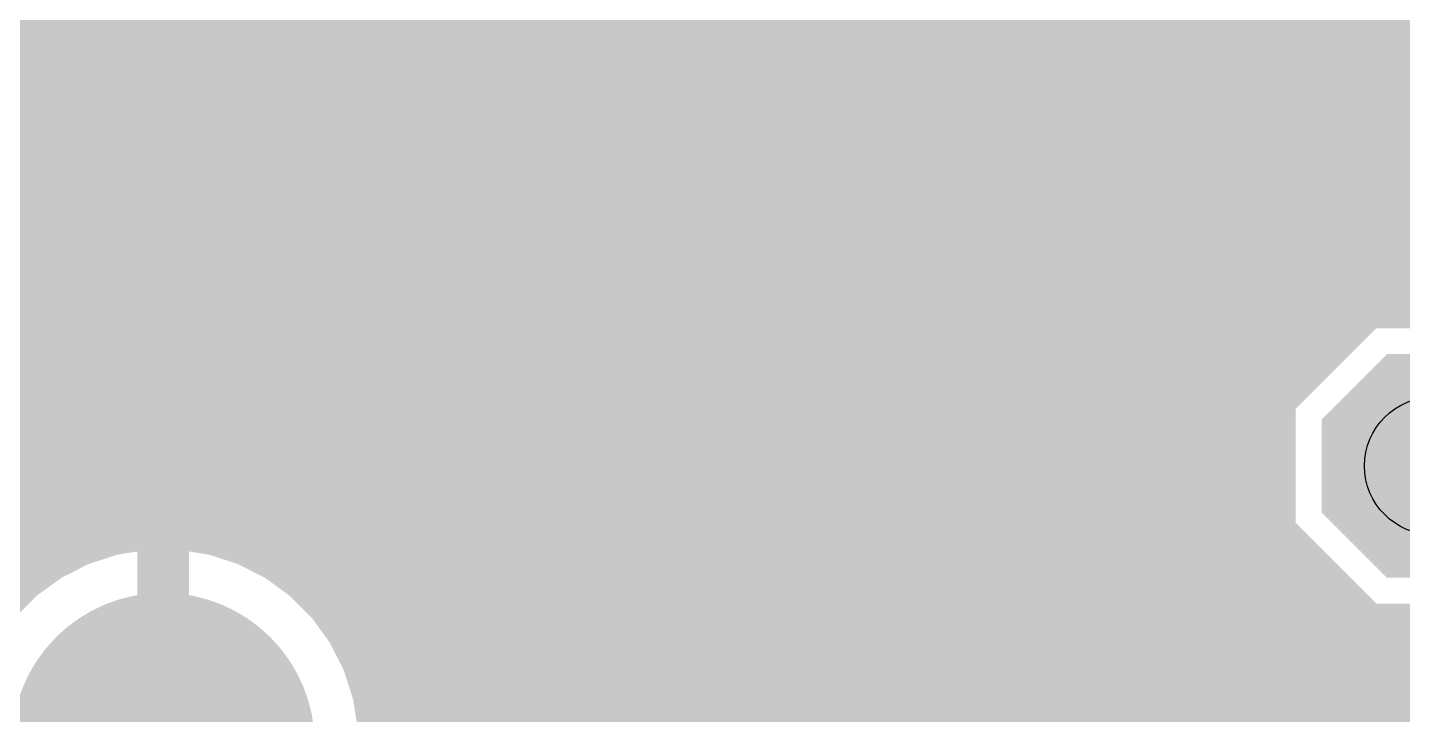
# Model space of a CAD drawing. Extents: x -0.1 to 57, y -0.1 to 41.
# Drawn here: x 37.7 to 45.82, y 5.25 to 9.31 of the extents above; entities that cross this region are included whole.
import ezdxf

# ---------------------------------------------------------------- set-up
doc = ezdxf.new("R2010")
doc.units = 0
for name, color, linetype in [('16', 175, 'CONTINUOUS'), ('17', 82, 'CONTINUOUS'), ('21', 253, 'CONTINUOUS'), ('44', 253, 'CONTINUOUS')]:
    doc.layers.add(name, color=color, linetype=linetype)

# ---------------------------------------------------------------- blocks, each defined once
blk = doc.blocks.new('OCTAGONP')
at = {"const_width": 0.5}
blk.add_lwpolyline([(-0.25, -0.1036), (-0.25, 0.1036), (-0.1036, 0.25), (0.1036, 0.25), (0.25, 0.1036), (0.25, -0.1036), (0.1036, -0.25), (-0.1036, -0.25), (-0.25, -0.1036), (-0.25, 0.1036)], dxfattribs=at)
blk = doc.blocks.new('LONGP100')
at = {"const_width": 1}
blk.add_lwpolyline([(-0.5, 0), (0.5, 0)], dxfattribs=at)
at = {"const_width": 0.5}
for points in [[(-0.5, 0.25, 1), (-0.5, -0.25)], [(0.5, -0.25, 1), (0.5, 0.25)]]:
    blk.add_lwpolyline(points, format="xyb", dxfattribs=at)

msp = doc.modelspace()

# ---------------------------------------------------------------- linework, layer by layer
at = {"layer": '16', "const_width": 0.1524}
for points in [[(27.8048, 9.2964), (47.3456, 9.2964)], [(27.8048, 9.144), (47.3456, 9.144)], [(27.8048, 8.9916), (47.3456, 8.9916)], [(27.8048, 8.8392), (47.3456, 8.8392)], [(27.8048, 8.6868), (47.3456, 8.6868)], [(27.8048, 8.5344), (47.3456, 8.5344)], [(27.8048, 8.382), (47.2304, 8.382)], [(27.8048, 8.2296), (47.078, 8.2296)], [(27.8048, 8.0772), (46.9256, 8.0772)], [(27.8048, 7.9248), (46.7732, 7.9248)], [(27.8048, 7.7724), (46.6208, 7.7724)], [(27.8048, 7.62), (46.4684, 7.62)], [(45.6318, 7.6096), (45.111, 7.0888)], [(46.3682, 7.6096), (45.6318, 7.6096)], [(27.8048, 7.4676), (45.4898, 7.4676)], [(27.8048, 7.3152), (45.3374, 7.3152)], [(27.8048, 7.1628), (45.185, 7.1628)], [(45.111, 7.0888), (45.111, 6.3524)], [(27.8048, 7.0104), (45.111, 7.0104)], [(27.8048, 6.858), (45.111, 6.858)], [(27.8376, 6.7056), (45.111, 6.7056)], [(27.99, 6.5532), (45.111, 6.5532)], [(28.1424, 6.4008), (45.111, 6.4008)], [(45.111, 6.3524), (45.6318, 5.8316)], [(38.213, 6.2713), (38.0296, 6.2117)], [(38.4035, 6.3015), (38.213, 6.2713)], [(38.4238, 6.3015), (38.4035, 6.3015)], [(38.4238, 4.2568), (38.4238, 6.3015)], [(38.5965, 6.3015), (38.5762, 6.3015)], [(38.5762, 6.3015), (38.5762, 4.2568)], [(38.787, 6.2713), (38.5965, 6.3015)], [(38.9704, 6.2117), (38.787, 6.2713)], [(28.2948, 6.2484), (38.1425, 6.2484)], [(38.0296, 6.2117), (37.8577, 6.1241)], [(38.4238, 6.2484), (38.5762, 6.2484)], [(38.8575, 6.2484), (45.215, 6.2484)], [(39.1423, 6.1241), (38.9704, 6.2117)], [(33.9744, 6.096), (37.819, 6.096)], [(37.8577, 6.1241), (37.7016, 6.0107)], [(38.4238, 6.096), (38.5762, 6.096)], [(39.2984, 6.0107), (39.1423, 6.1241)], [(39.181, 6.096), (45.3674, 6.096)], [(34.2219, 5.9436), (37.6345, 5.9436)], [(37.7016, 6.0107), (37.5652, 5.8743)], [(38.4238, 5.9436), (38.5762, 5.9436)], [(39.4348, 5.8743), (39.2984, 6.0107)], [(39.3655, 5.9436), (45.5198, 5.9436)], [(39.5482, 5.7183), (39.4348, 5.8743)], [(38.4238, 5.7912), (38.5762, 5.7912)], [(39.4952, 5.7912), (55.8476, 5.7912)], [(45.6318, 5.8316), (46.3682, 5.8316)], [(39.6358, 5.5464), (39.5482, 5.7183)], [(38.4238, 5.6388), (38.5762, 5.6388)], [(39.5887, 5.6388), (55.8474, 5.6388)], [(39.6954, 5.3629), (39.6358, 5.5464)], [(38.4238, 5.4864), (38.5762, 5.4864)], [(39.6553, 5.4864), (55.8471, 5.4864)], [(38.4238, 5.334), (38.5762, 5.334)], [(39.7255, 5.1724), (39.6954, 5.3629)], [(39.7, 5.334), (55.8469, 5.334)], [(38.4238, 5.1816), (38.5762, 5.1816)], [(39.7241, 5.1816), (55.8466, 5.1816)]]:
    msp.add_lwpolyline(points, dxfattribs=at)
at = {"layer": '16', "const_width": 0.0762}
for points in [[(45.6318, 7.6477, 1), (45.6318, 7.5715)], [(45.6587, 7.5827, 1), (45.6048, 7.6365)], [(45.4898, 7.4295, 1), (45.4898, 7.5057)], [(45.3374, 7.2771, 1), (45.3374, 7.3533)], [(45.185, 7.1247, 1), (45.185, 7.2009)], [(45.1491, 7.0888, 1), (45.0729, 7.0888)], [(45.0841, 7.1158, 1), (45.1379, 7.0619)], [(45.111, 6.9723, 1), (45.111, 7.0485)], [(45.111, 6.8199, 1), (45.111, 6.8961)], [(45.111, 6.6675, 1), (45.111, 6.7437)], [(45.111, 6.5151, 1), (45.111, 6.5913)], [(45.1379, 6.3793, 1), (45.0841, 6.3254)], [(45.111, 6.3627, 1), (45.111, 6.4389)], [(38.2071, 6.3089, 1), (38.219, 6.2337)], [(38.2248, 6.2351, 1), (38.2012, 6.3076)], [(38.4035, 6.3396, 1), (38.4035, 6.2634)], [(38.4619, 6.3015, 1), (38.3857, 6.3015)], [(38.4095, 6.2639, 1), (38.3976, 6.3391)], [(38.4238, 6.2634, 1), (38.4238, 6.3396)], [(38.5762, 6.3396, 1), (38.5762, 6.2634)], [(38.6143, 6.3015, 1), (38.5381, 6.3015)], [(38.6024, 6.3391, 1), (38.5905, 6.2639)], [(38.5965, 6.2634, 1), (38.5965, 6.3396)], [(38.7988, 6.3076, 1), (38.7752, 6.2351)], [(38.781, 6.2337, 1), (38.7929, 6.3089)], [(45.0729, 6.3524, 1), (45.1491, 6.3524)], [(38.0178, 6.2479, 1), (38.0413, 6.1755)], [(38.0468, 6.1778, 1), (38.0123, 6.2457)], [(38.1425, 6.2103, 1), (38.1425, 6.2865)], [(38.4238, 6.2865, 1), (38.4238, 6.2103)], [(38.5762, 6.2103, 1), (38.5762, 6.2865)], [(38.8575, 6.2865, 1), (38.8575, 6.2103)], [(38.9877, 6.2457, 1), (38.9531, 6.1778)], [(38.9587, 6.1755, 1), (38.9822, 6.2479)], [(45.215, 6.2103, 1), (45.215, 6.2865)], [(37.819, 6.0579, 1), (37.819, 6.1341)], [(37.8404, 6.1581, 1), (37.875, 6.0902)], [(37.8801, 6.0933, 1), (37.8353, 6.155)], [(38.4238, 6.1341, 1), (38.4238, 6.0579)], [(38.5762, 6.0579, 1), (38.5762, 6.1341)], [(39.1647, 6.155, 1), (39.1199, 6.0933)], [(39.125, 6.0902, 1), (39.1596, 6.1581)], [(39.181, 6.1341, 1), (39.181, 6.0579)], [(45.3674, 6.0579, 1), (45.3674, 6.1341)], [(37.6345, 5.9055, 1), (37.6345, 5.9817)], [(37.6792, 6.0416, 1), (37.724, 5.9799)], [(37.7285, 5.9838, 1), (37.6747, 6.0377)], [(38.4238, 5.9817, 1), (38.4238, 5.9055)], [(38.5762, 5.9055, 1), (38.5762, 5.9817)], [(39.3253, 6.0377, 1), (39.2714, 5.9838)], [(39.276, 5.9799, 1), (39.3208, 6.0416)], [(39.3655, 5.9817, 1), (39.3655, 5.9055)], [(45.5198, 5.9055, 1), (45.5198, 5.9817)], [(39.4656, 5.8967, 1), (39.404, 5.8519)], [(39.4079, 5.8474, 1), (39.4617, 5.9013)], [(38.4238, 5.8293, 1), (38.4238, 5.7531)], [(38.5762, 5.7531, 1), (38.5762, 5.8293)], [(39.4952, 5.8293, 1), (39.4952, 5.7531)], [(45.6318, 5.8697, 1), (45.6318, 5.7935)], [(45.6048, 5.8047, 1), (45.6587, 5.8585)], [(39.5821, 5.7356, 1), (39.5142, 5.701)], [(39.5174, 5.6959, 1), (39.579, 5.7407)], [(38.4238, 5.6769, 1), (38.4238, 5.6007)], [(38.5762, 5.6007, 1), (38.5762, 5.6769)], [(39.5887, 5.6769, 1), (39.5887, 5.6007)], [(39.672, 5.5582, 1), (39.5995, 5.5346)], [(38.4238, 5.5245, 1), (38.4238, 5.4483)], [(38.5762, 5.4483, 1), (38.5762, 5.5245)], [(39.6018, 5.5291, 1), (39.6697, 5.5637)], [(39.6553, 5.5245, 1), (39.6553, 5.4483)], [(38.4238, 5.3721, 1), (38.4238, 5.2959)], [(38.5762, 5.2959, 1), (38.5762, 5.3721)], [(39.733, 5.3689, 1), (39.6577, 5.357)], [(39.6591, 5.3512, 1), (39.7316, 5.3747)], [(39.7, 5.3721, 1), (39.7, 5.2959)], [(38.4238, 5.2197, 1), (38.4238, 5.1435)], [(38.5762, 5.1435, 1), (38.5762, 5.2197)], [(39.7241, 5.2197, 1), (39.7241, 5.1435)]]:
    msp.add_lwpolyline(points, format="xyb", dxfattribs=at)
at = {"layer": '21'}
for points, const_width in [([(45.0895, 9.1585), (45.407, 9.4125)], 0.127), ([(45.407, 9.4125), (45.407, 8.2695)], 0.127), ([(40.993, 9.1846), (31.011, 9.1846)], 0.1524), ([(40.993, 9.1846), (40.993, 8.9816)], 0.1524), ([(31.011, 8.9816), (40.993, 8.9816)], 0.1524), ([(40.993, 8.9816), (40.993, 2.3776)], 0.1524), ([(45.0895, 8.2695), (45.7245, 8.2695)], 0.127)]:
    msp.add_lwpolyline(points, dxfattribs=dict(at, const_width=const_width))
for points, const_width in [([(41.0311, 9.1846, 1), (40.9549, 9.1846)], 0.0762), ([(40.993, 9.1465, 1), (40.993, 9.2227)], 0.0762), ([(45.0697, 9.1833, 1), (45.1093, 9.1337)], 0.0635), ([(41.0311, 8.9816, 1), (40.9549, 8.9816)], 0.0762), ([(40.9549, 8.9816, 1), (41.0311, 8.9816)], 0.0762), ([(40.993, 8.9435, 1), (40.993, 9.0197)], 0.0762), ([(45.0895, 8.3013, 1), (45.0895, 8.2378)], 0.0635), ([(45.3753, 8.2695, 1), (45.4388, 8.2695)], 0.0635), ([(45.7245, 8.2378, 1), (45.7245, 8.3013)], 0.0635), ([(38.5038, 7.1524, 1), (38.5038, 8.1684, 1), (38.5038, 7.1524)], 0.1524), ([(44.9918, 7.2149, 0.2691), (43.968, 5.4506)], 0.254), ([(45.0233, 7.1598, 1), (44.9603, 7.27)], 0.127), ([(45.0644, 6.6536, 0.2315), (44.476, 5.4506)], 0.1524), ([(45.0878, 6.6235, 1), (45.041, 6.6837)], 0.0762), ([(43.968, 5.4506, 0.2206), (44.6874, 3.8994)], 0.254), ([(44.0315, 5.4506, 1), (43.9045, 5.4506)], 0.127), ([(44.476, 5.4506, 0.2315), (45.0644, 4.2476)], 0.1524), ([(44.5141, 5.4506, 1), (44.4379, 5.4506)], 0.0762), ([(43.9045, 5.4506, 1), (44.0315, 5.4506)], 0.127), ([(44.4379, 5.4506, 1), (44.5141, 5.4506)], 0.0762)]:
    msp.add_lwpolyline(points, format="xyb", dxfattribs=dict(at, const_width=const_width))
at = {"layer": '44'}
msp.add_circle((46, 6.7206), 0.4064, dxfattribs=at)

# ---------------------------------------------------------------- block references
at = {"layer": '17'}
for name, p, xscale, yscale, rotation in [('OCTAGONP', (46, 6.7206), 1.3208, 1.3208, 270), ('OCTAGONP', (46, 6.7206), 1.3208, 1.3208, 270), ('LONGP100', (38.5, 4.1806), 1.7907, 1.7907, 90), ('LONGP100', (38.5, 4.1806), 1.7907, 1.7907, 90)]:
    msp.add_blockref(name, p, dxfattribs=dict(at, xscale=xscale, yscale=yscale, rotation=rotation))

doc.saveas('drawing.dxf')
